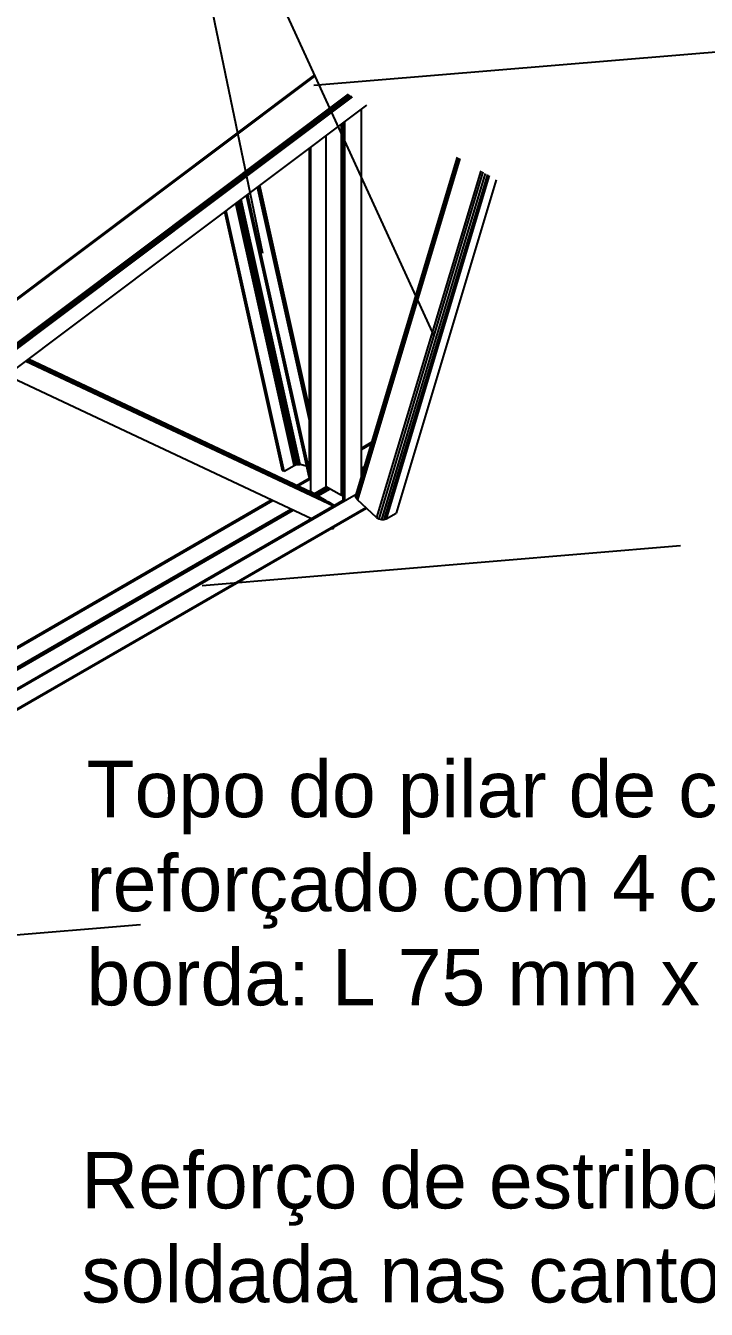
# Model space of a CAD drawing. Header units: millimetres. Extents: x 357 to 945, y 547 to 720.
# Drawn here: x 707.02 to 708.316, y 660.778 to 663.222 of the extents above; entities that cross this region are included whole.
import ezdxf

# ---------------------------------------------------------------- set-up
doc = ezdxf.new("R2010")
doc.units = ezdxf.units.MM
doc.layers.add('LCL-TEXTO4', color=4, linetype='Continuous')
doc.layers.add('PLANTA-VIS', color=7, linetype='Continuous')
doc.styles.add('ROMANS', font='arial.ttf')

msp = doc.modelspace()

# ---------------------------------------------------------------- linework, layer by layer
for p, q in [((707.26071, 663.80116), (707.7974, 662.62966)), ((707.26071, 663.80116), (707.47055, 662.78854)), ((708.47896, 663.18339), (707.56829, 663.1078)), ((708.26649, 662.2312), (707.35581, 662.1556)), ((707.23828, 661.50969), (706.3276, 661.43409))]:
    msp.add_line(p, q)
at = {"layer": 'PLANTA-VIS', "extrusion": (6.79673e-13, 0.816497, 0.57735)}
for p, q in [((706.26703, 662.14981), (707.57021, 663.12792)), ((706.2676, 662.14949), (707.57096, 663.12773)), ((706.26895, 662.14871), (707.57248, 663.12708)), ((706.33117, 662.11278), (707.6347, 663.09116)), ((706.33307, 662.11169), (707.63643, 663.08993)), ((706.33526, 662.11042), (707.63844, 663.08853)), ((706.33739, 662.10919), (707.64054, 663.08728)), ((706.33914, 662.10818), (707.64229, 663.08627)), ((706.3665, 662.09238), (707.66965, 663.07047)), ((707.65922, 662.36427), (707.65922, 663.06264)), ((707.62103, 662.32721), (707.62103, 663.03398)), ((707.62386, 662.32885), (707.62386, 663.0361)), ((707.62457, 662.31832), (707.62457, 663.03663)), ((707.6274, 662.31955), (707.6274, 663.03875)), ((707.59204, 662.34395), (707.59204, 663.01222)), ((707.56022, 662.35833), (707.56022, 662.98833)), ((707.56305, 662.33402), (707.56305, 662.99046)), ((707.84139, 662.97132), (707.64789, 662.32652)), ((707.84309, 662.97033), (707.64876, 662.32275)), ((707.84627, 662.9685), (707.65143, 662.31925)), ((707.88608, 662.94551), (707.68805, 662.28561)), ((707.89024, 662.94311), (707.69212, 662.28292)), ((707.89475, 662.94051), (707.69697, 662.28144)), ((707.89893, 662.93809), (707.70187, 662.28141)), ((707.90215, 662.93624), (707.70606, 662.28282)), ((707.9156, 662.92847), (707.72515, 662.29385)), ((707.55956, 662.36206), (707.44008, 662.89817)), ((707.56022, 662.37354), (707.44284, 662.90023)), ((707.56022, 662.47023), (707.4613, 662.91409)), ((707.56022, 662.48521), (707.46416, 662.91624)), ((707.56022, 662.49221), (707.4655, 662.91724)), ((707.53119, 662.38431), (707.42002, 662.88311)), ((707.53377, 662.38547), (707.42246, 662.88494)), ((707.53678, 662.38624), (707.42518, 662.88698)), ((707.53977, 662.38654), (707.4278, 662.88895)), ((707.54227, 662.38629), (707.42989, 662.89052)), ((707.5087, 662.37409), (707.39881, 662.86719)), ((707.51209, 662.37329), (707.40156, 662.86925)), ((707.02047, 662.58322), (707.6058, 662.30749)), ((707.02293, 662.58507), (707.59568, 662.31526)), ((707.02324, 662.5853), (707.59215, 662.3173)), ((707.0257, 662.58714), (707.56386, 662.33363)), ((706.98436, 662.55612), (707.56373, 662.2832)), ((707.65922, 662.41753), (707.67855, 662.42869)), ((707.65922, 662.41508), (707.67766, 662.42572)), ((707.51209, 662.37329), (707.53119, 662.38431)), ((707.53119, 662.38431), (707.53377, 662.38547)), ((707.53377, 662.38547), (707.53678, 662.38624)), ((707.53678, 662.38624), (707.53977, 662.38654)), ((707.53977, 662.38654), (707.54227, 662.38629)), ((707.55482, 662.38332), (707.54227, 662.38629)), ((707.62386, 662.39711), (707.62457, 662.39752)), ((707.62386, 662.39466), (707.62457, 662.39507)), ((707.51209, 662.37329), (707.5087, 662.37409)), ((707.53635, 662.34659), (707.56022, 662.36037)), ((707.56022, 662.36191), (707.55956, 662.36206)), ((707.65922, 662.37915), (707.66462, 662.38227)), ((707.65922, 662.37802), (707.66421, 662.38091)), ((707.65922, 662.37669), (707.66373, 662.3793)), ((707.65922, 662.37537), (707.66325, 662.3777)), ((707.65922, 662.37425), (707.66284, 662.37634)), ((707.53869, 662.34549), (707.56057, 662.35813)), ((707.56902, 662.33066), (707.59204, 662.34395)), ((707.57212, 662.32887), (707.59514, 662.34216)), ((707.5731, 662.3283), (707.59612, 662.3416)), ((707.57425, 662.32764), (707.59727, 662.34093)), ((707.57539, 662.32698), (707.59842, 662.34027)), ((707.57636, 662.32642), (707.59939, 662.33971)), ((707.62103, 662.32721), (707.59204, 662.34395)), ((707.62386, 662.35874), (707.62457, 662.35915)), ((707.62386, 662.35761), (707.62457, 662.35802)), ((707.62386, 662.35628), (707.62457, 662.35669)), ((707.62386, 662.35496), (707.62457, 662.35537)), ((707.62386, 662.35384), (707.62457, 662.35425)), ((706.80199, 661.84096), (707.64891, 662.32993)), ((706.96095, 661.93518), (707.62704, 662.31975)), ((706.96095, 662.01438), (707.48819, 662.31878)), ((706.96095, 662.01193), (707.49052, 662.31768)), ((707.59215, 662.3173), (707.56386, 662.33363)), ((707.59198, 662.31701), (707.59215, 662.3173)), ((707.60748, 662.30845), (707.59568, 662.31526)), ((707.62103, 662.32721), (707.62386, 662.32885)), ((707.64876, 662.32275), (707.64789, 662.32652)), ((707.65143, 662.31925), (707.64876, 662.32275)), ((707.68805, 662.28561), (707.65143, 662.31925)), ((706.8331, 661.82299), (707.66734, 662.30464)), ((706.8344, 661.82224), (707.66834, 662.30372)), ((706.83486, 661.82198), (707.6687, 662.30339)), ((706.96095, 661.976), (707.52479, 662.30154)), ((706.96095, 661.97488), (707.52587, 662.30103)), ((706.96095, 661.97355), (707.52713, 662.30044)), ((706.96095, 661.97222), (707.5284, 662.29984)), ((706.96095, 661.97111), (707.52946, 662.29934)), ((707.70606, 662.28282), (707.72515, 662.29385)), ((707.60227, 662.26504), (707.60495, 662.26378)), ((707.60495, 662.26378), (707.60716, 662.26786)), ((707.68805, 662.28561), (707.69212, 662.28292)), ((707.69212, 662.28292), (707.69697, 662.28144)), ((707.69697, 662.28144), (707.70187, 662.28141)), ((707.70187, 662.28141), (707.70606, 662.28282))]:
    msp.add_line(p, q, dxfattribs=at)

# ---------------------------------------------------------------- texts
at = {"layer": 'LCL-TEXTO4', "char_height": 0.10743114, "attachment_point": 1, "style": 'ROMANS'}
for s, insert, width in [('{\\fArial|b0|i0|c0|p34;\\H1.00007x;\\C2;Topo do pilar de concreto reforçado com 4 cantoneiras de borda: L 75 mm x 75 mm x 5mm}', (707.13566, 661.82228), 2.2064682), ('{\\fArial|b0|i0|c0|p34;\\H1.00007x;\\C2;Reforço de estribo com barra chata soldada nas cantoneiras: 1 1/4" x 1/2" (31.75 mm x 12.6 mm) coladas na face dos pilares com cola epóxi}', (707.12586, 661.07759), 2.6095855)]:
    msp.add_mtext(s, dxfattribs=dict(at, insert=insert, width=width))

doc.saveas('drawing.dxf')
